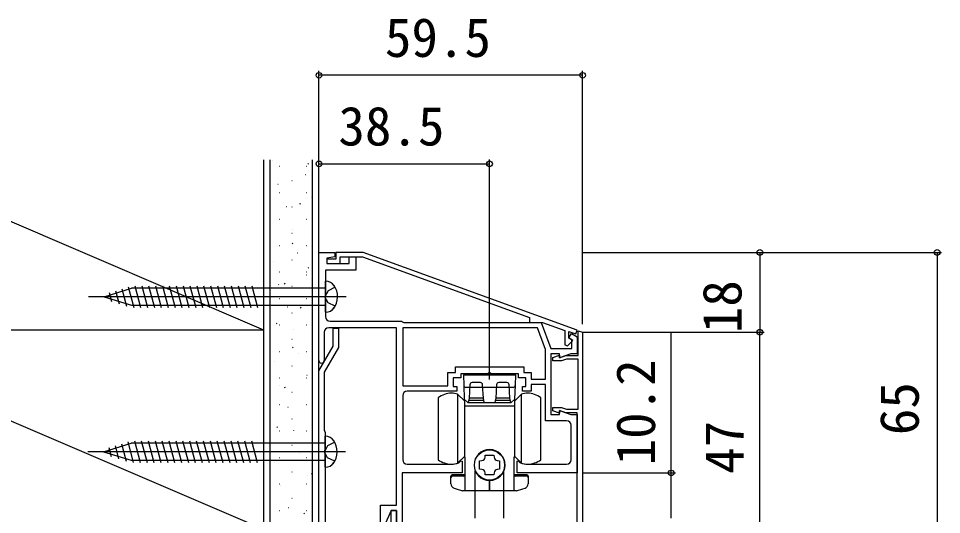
# Model space of a CAD drawing. Units: millimetres, scale not verified. Extents: x -525 to 525, y -784 to 780.
# Drawn here: x -376.4 to -168.1, y -83.9 to 28.1 of the extents above; entities that cross this region are included whole.
import ezdxf
from ezdxf.enums import TextEntityAlignment as Align

# ---------------------------------------------------------------- set-up
doc = ezdxf.new("R2010")
doc.units = ezdxf.units.MM
doc.header["$LTSCALE"] = 4
for name, color, linetype in [('0-3_YKK_11', 7, 'Continuous'), ('0-5_YKK_13', 4, 'Continuous'), ('0-7_YKK_D', 6, 'Continuous'), ('0-9_YSS_K', 3, 'Continuous'), ('0-A_YSS_KE', 3, 'Continuous')]:
    doc.layers.add(name, color=color, linetype=linetype)
doc.styles.add('ＭＳ ゴシック', font='')
doc.styles.get('ＭＳ ゴシック').set_extended_font_data('MS Gothic')

msp = doc.modelspace()

# ---------------------------------------------------------------- linework, layer by layer
at = {"layer": '0-3_YKK_11'}
for p, q in [((-307.39, -42.725), (-307.39, -49.125)), ((-289.69, -57.025), (-289.69, -71.525)), ((-251.69, -71.525), (-251.69, -63.725)), ((-288.69, -72.525), (-278.74, -72.525)), ((-261.44, -72.525), (-252.69, -72.525))]:
    msp.add_line(p, q, dxfattribs=at)
for points in [[(-308.59, -49.125), (-308.59, -24.725), (-304.99, -24.725), (-304.99, -25.725), (-306.79, -26.043), (-306.79, -27.225), (-301.79, -27.225), (-301.79, -25.725), (-300.29, -25.725), (-300.29, -28.725), (-307.09, -28.725), (-307.09, -34.267), (-307.21, -34.45), (-307.21, -35), (-307.09, -35.184), (-307.09, -39.225)], [(-306.09, -40.225), (-289.99, -40.225), (-289.73, -40.375), (-289.47, -40.525), (-258.437, -40.525), (-256.29, -46.425), (-251.49, -46.425), (-251.49, -44.445), (-252.2, -44.035), (-251.6, -42.996), (-250.29, -43.752), (-250.29, -47.625), (-251.719, -47.625), (-254.29, -48.561), (-254.29, -47.625), (-256.29, -47.625), (-256.29, -61.325), (-254.29, -61.325), (-254.29, -60.39), (-251.719, -61.325), (-250.29, -61.325), (-250.29, -74.525), (-263.89, -74.525), (-263.89, -71.892), (-263.643, -71.789), (-263.245, -72.187), (-263.125, -72.261)], [(-291.09, -81.825), (-291.09, -41.725), (-306.39, -41.725)], [(-252.69, -62.725), (-257.49, -62.725), (-257.49, -54.525), (-260.69, -54.525), (-260.69, -56.025), (-262.69, -56.025), (-262.69, -55.025), (-261.89, -55.025), (-261.89, -53.025), (-263.59, -53.025), (-263.59, -52.125), (-269.632, -52.125), (-269.815, -52.005), (-270.365, -52.005), (-270.548, -52.125), (-276.59, -52.125), (-276.59, -53.025), (-278.29, -53.025), (-278.29, -55.025), (-277.49, -55.025), (-277.49, -56.025), (-288.69, -56.025)], [(-277.055, -72.261), (-276.935, -72.187), (-276.537, -71.789), (-276.29, -71.892), (-276.29, -74.525), (-289.79, -74.525), (-289.79, -89.725), (-291.09, -89.725), (-291.09, -83.025), (-292.29, -83.025), (-293.89, -86.525), (-294.69, -86.525), (-294.69, -81.825), (-291.09, -81.825)]]:
    msp.add_lwpolyline(points, dxfattribs=at)
for points in [[(-250.306, -42.299), (-298.59, -24.725), (-304.79, -24.725), (-304.79, -26.225), (-306.79, -26.225), (-306.79, -27.225), (-303.79, -27.225), (-303.79, -25.725), (-298.766, -25.725), (-261.09, -39.438), (-261.09, -40.525), (-258.104, -40.525), (-253.09, -42.35), (-253.09, -45.559), (-252.473, -45.815), (-251.276, -44.618), (-252.19, -44.09), (-252.19, -42.571), (-250.613, -43.145)], [(-308.59, -89.725), (-308.59, -51.425), (-305.39, -45.883), (-305.39, -41.825), (-304.19, -41.825), (-304.19, -46.204), (-307.39, -51.747), (-307.39, -64.901), (-307.278, -65.137), (-307.19, -65.35), (-307.19, -69.267), (-307.31, -69.45), (-307.31, -70), (-307.19, -70.184), (-307.19, -88.525), (-292.29, -88.525), (-292.29, -83.025), (-291.09, -83.025), (-291.09, -89.725)], [(-259.278, -41.725), (-289.69, -41.725), (-289.69, -54.825), (-279.49, -54.825), (-279.49, -51.825), (-277.79, -51.825), (-277.79, -50.525), (-262.39, -50.525), (-262.39, -51.825), (-260.69, -51.825), (-260.69, -53.325), (-257.49, -53.325), (-257.49, -46.637)], [(-249.09, -42.761), (-249.09, -89.725), (-250.29, -89.725), (-250.29, -60.925), (-252.89, -60.925), (-254.29, -60.416), (-254.29, -61.011), (-255.79, -60.465), (-255.79, -59.725), (-253.848, -59.725), (-252.749, -60.125), (-250.09, -60.125), (-250.09, -48.825), (-252.749, -48.825), (-253.848, -49.225), (-255.79, -49.225), (-255.79, -48.486), (-254.29, -47.94), (-254.29, -48.535), (-252.89, -48.025), (-250.09, -48.025), (-250.09, -42.397)]]:
    msp.add_lwpolyline(points, close=True, dxfattribs=at)
for centre, radius, start, end in [((-306.09, -39.225), 1, 180.00001, 269.99999), ((-306.39, -42.725), 1, 90.00001, 179.99999), ((-307.99, -49.125), 0.6, 179.99999, 0.00001), ((-288.69, -57.025), 1, 90.00001, 179.99999), ((-252.69, -63.725), 1, 0.00001, 89.99999), ((-288.69, -71.525), 1, 180.00001, 269.99999), ((-278.74, -67.025), 5.5, 270, 287.83761), ((-261.44, -67.025), 5.5, 252.16239, 270), ((-252.69, -71.525), 1, 270.00001, 359.99999)]:
    msp.add_arc(centre, radius, start, end, dxfattribs=at)
at = {"layer": '0-5_YKK_13'}
for p, q in [((-307.09, -38.23), (-307.09, -31.23)), ((-307.06, -31.23), (-307.08, -31.23)), ((-357.09, -34.73), (-350.875, -32.83)), ((-353.069, -32.926), (-352.016, -36.857)), ((-351.634, -32.487), (-350.376, -37.18)), ((-307.09, -32.83), (-350.875, -32.83)), ((-350.136, -32.28), (-348.823, -37.18)), ((-348.583, -32.28), (-347.27, -37.18)), ((-347.03, -32.28), (-345.717, -37.18)), ((-345.477, -32.28), (-344.164, -37.18)), ((-343.924, -32.28), (-342.611, -37.18)), ((-342.372, -32.28), (-341.059, -37.18)), ((-340.819, -32.28), (-339.506, -37.18)), ((-339.266, -32.28), (-337.953, -37.18)), ((-337.713, -32.28), (-336.4, -37.18)), ((-336.16, -32.28), (-334.847, -37.18)), ((-334.607, -32.28), (-333.294, -37.18)), ((-333.054, -32.28), (-331.741, -37.18)), ((-331.501, -32.28), (-330.188, -37.18)), ((-329.948, -32.28), (-328.635, -37.18)), ((-328.395, -32.28), (-327.082, -37.18)), ((-326.842, -32.28), (-325.529, -37.18)), ((-325.289, -32.28), (-323.976, -37.18)), ((-323.737, -32.28), (-322.424, -37.18)), ((-302.477, -34.73), (-360.613, -34.73)), ((-357.09, -34.73), (-350.875, -36.63)), ((-355.94, -33.803), (-355.399, -35.822)), ((-354.504, -33.365), (-353.707, -36.34)), ((-306.54, -36.097), (-307.267, -34.73)), ((-350.875, -36.63), (-307.09, -36.63)), ((-304.941, -36.877), (-306.54, -36.097)), ((-307.06, -38.23), (-307.08, -38.23)), ((-275.99, -52.425), (-275.69, -52.125)), ((-275.99, -52.425), (-275.91, -54.725)), ((-270.09, -52.125), (-275.69, -52.125)), ((-272.168, -54.125), (-274.012, -54.125)), ((-273.34, -52.125), (-266.84, -52.125)), ((-271.49, -52.125), (-268.69, -52.125)), ((-264.49, -52.125), (-270.09, -52.125)), ((-266.168, -54.125), (-268.012, -54.125)), ((-264.49, -52.125), (-264.19, -52.425)), ((-275.91, -54.725), (-275.801, -57.826)), ((-270.09, -55.225), (-275.409, -55.225)), ((-274.511, -54.603), (-274.69, -57.625)), ((-271.49, -57.625), (-271.669, -54.603)), ((-264.771, -55.225), (-270.09, -55.225)), ((-268.511, -54.603), (-268.69, -57.625)), ((-265.49, -57.625), (-265.669, -54.603)), ((-264.379, -57.826), (-264.27, -54.725)), ((-281.69, -57.525), (-281.69, -64.525)), ((-277.29, -56.725), (-275.69, -58.325)), ((-277.29, -56.725), (-277.29, -72.325)), ((-274.974, -58.625), (-275.801, -57.826)), ((-275.69, -70.725), (-275.69, -58.325)), ((-271.39, -58.125), (-274.79, -58.125)), ((-268.69, -57.625), (-268.89, -58.625)), ((-265.39, -58.125), (-268.79, -58.125)), ((-265.49, -57.625), (-268.69, -57.625)), ((-265.29, -58.625), (-265.49, -57.625)), ((-264.379, -57.826), (-265.207, -58.625)), ((-264.49, -58.325), (-262.89, -56.725)), ((-264.49, -58.325), (-264.49, -70.725)), ((-262.89, -72.325), (-262.89, -56.725)), ((-258.49, -64.525), (-258.49, -57.525)), ((-270.09, -59.475), (-275.69, -59.475)), ((-270.09, -58.625), (-268.881, -58.625)), ((-264.49, -59.475), (-270.09, -59.475)), ((-268.881, -58.625), (-265.207, -58.625)), ((-281.69, -64.525), (-281.69, -71.525)), ((-258.49, -71.525), (-258.49, -64.525)), ((-307.19, -73.23), (-307.19, -66.23)), ((-307.16, -66.23), (-307.18, -66.23)), ((-357.19, -69.73), (-350.975, -67.83)), ((-354.604, -68.365), (-353.807, -71.34)), ((-353.169, -67.926), (-352.116, -71.857)), ((-351.734, -67.487), (-350.476, -72.18)), ((-307.19, -67.83), (-350.975, -67.83)), ((-350.236, -67.28), (-348.923, -72.18)), ((-348.683, -67.28), (-347.37, -72.18)), ((-347.13, -67.28), (-345.817, -72.18)), ((-345.577, -67.28), (-344.264, -72.18)), ((-344.024, -67.28), (-342.711, -72.18)), ((-342.472, -67.28), (-341.159, -72.18)), ((-340.919, -67.28), (-339.606, -72.18)), ((-339.366, -67.28), (-338.053, -72.18)), ((-337.813, -67.28), (-336.5, -72.18)), ((-336.26, -67.28), (-334.947, -72.18)), ((-334.707, -67.28), (-333.394, -72.18)), ((-333.154, -67.28), (-331.841, -72.18)), ((-331.601, -67.28), (-330.288, -72.18)), ((-330.048, -67.28), (-328.735, -72.18)), ((-328.495, -67.28), (-327.182, -72.18)), ((-326.942, -67.28), (-325.629, -72.18)), ((-325.389, -67.28), (-324.077, -72.18)), ((-323.837, -67.28), (-322.524, -72.18)), ((-302.577, -69.73), (-360.713, -69.73)), ((-357.19, -69.73), (-350.975, -71.63)), ((-356.04, -68.803), (-355.499, -70.822)), ((-306.64, -71.097), (-307.367, -69.73)), ((-275.69, -70.725), (-277.29, -72.325)), ((-271.098, -70.979), (-271.06, -70.475)), ((-262.89, -72.325), (-264.49, -70.725)), ((-350.975, -71.63), (-307.19, -71.63)), ((-305.041, -71.877), (-306.64, -71.097)), ((-307.16, -73.23), (-307.18, -73.23)), ((-275.89, -74.925), (-278.49, -74.925)), ((-273.34, -84.725), (-273.34, -74.024)), ((-266.84, -84.725), (-266.84, -74.024)), ((-261.69, -74.925), (-264.29, -74.925)), ((-278.79, -77.006), (-278.79, -75.225)), ((-275.89, -75.225), (-278.49, -75.225)), ((-270.09, -76.225), (-270.09, -78.525)), ((-270.09, -78.525), (-270.09, -76.225)), ((-261.69, -75.225), (-264.29, -75.225)), ((-261.39, -75.225), (-261.39, -77.006)), ((-270.09, -78.525), (-276.168, -78.525)), ((-264.012, -78.525), (-270.09, -78.525))]:
    msp.add_line(p, q, dxfattribs=at)
for points in [[(-304.941, -32.584), (-306.54, -33.364), (-307.267, -34.73)], [(-264.27, -54.725), (-264.19, -52.425), (-275.99, -52.425)], [(-271.29, -58.625), (-271.49, -57.625), (-274.69, -57.625), (-274.89, -58.625)], [(-274.974, -58.625), (-271.299, -58.625), (-270.09, -58.625)], [(-305.041, -67.584), (-306.64, -68.364), (-307.367, -69.73)], [(-271.06, -70.475), (-269.12, -70.475), (-269.082, -70.979)], [(-275.59, -78.525), (-275.59, -70.925), (-275.89, -70.925)], [(-271.836, -73.733), (-272.34, -73.695), (-272.34, -71.755), (-271.836, -71.717)], [(-268.345, -71.717), (-267.84, -71.755), (-267.84, -73.695), (-268.345, -73.733)], [(-264.29, -70.925), (-264.59, -70.925), (-264.59, -78.525)], [(-269.082, -74.47), (-269.12, -74.975), (-271.06, -74.975), (-271.098, -74.47)]]:
    msp.add_lwpolyline(points, dxfattribs=at)
msp.add_circle((-270.09, -72.725), 3.4, dxfattribs=at)
for centre, radius, start, end in [((-307.06, -33.53), 2.3, 33.40329, 90.74736), ((-308.78, -34.73), 4.4, 321.93215, 36.03907), ((-307.06, -35.93), 2.3, 269.53808, 326.59671), ((-274.012, -54.625), 0.5, 90, 177.4552), ((-272.168, -54.625), 0.5, 2.5448, 90), ((-268.012, -54.625), 0.5, 90, 177.4552), ((-266.168, -54.625), 0.5, 2.5448, 90), ((-275.409, -54.725), 0.5, 182, 270), ((-264.771, -54.725), 0.5, 270, 358), ((-278.69, -61.525), 5, 90, 126.8699), ((-278.69, -61.525), 5, 73.7398, 90), ((-261.49, -61.525), 5, 90, 106.2602), ((-261.49, -61.525), 5, 53.1301, 90), ((-307.16, -68.53), 2.3, 33.40329, 90.74736), ((-308.88, -69.73), 4.4, 321.93215, 36.03907), ((-270.09, -72.725), 3.5, 90, 270), ((-270.09, -72.725), 3.5, 270, 90), ((-307.16, -70.93), 2.3, 269.53808, 326.59671), ((-278.69, -67.525), 5, 233.1301, 270), ((-278.69, -67.525), 5, 270, 286.2602), ((-271.896, -70.919), 0.8, 274.33284, 355.66716), ((-268.284, -70.919), 0.8, 184.33284, 265.66716), ((-261.49, -67.525), 5, 253.7398, 270), ((-261.49, -67.525), 5, 270, 306.8699), ((-278.49, -75.225), 0.3, 90, 180), ((-275.89, -74.625), 0.3, 270, 0), ((-275.89, -74.925), 0.3, 270, 0), ((-271.896, -74.531), 0.8, 4.33284, 85.66716), ((-268.284, -74.531), 0.8, 94.33284, 175.66716), ((-264.29, -74.625), 0.3, 180, 270), ((-264.29, -74.925), 0.3, 180, 270), ((-261.69, -75.225), 0.3, 0, 90), ((-278.49, -75.525), 0.3, 90, 180), ((-277.79, -77.006), 1, 180, 251.28667), ((-262.39, -77.006), 1, 288.71333, 0), ((-261.69, -75.525), 0.3, 0, 90), ((-270.09, -54.275), 25, 251.28667, 255.93013), ((-270.09, -54.275), 25, 284.06987, 288.71333)]:
    msp.add_arc(centre, radius, start, end, dxfattribs=at)
at = {"layer": '0-7_YKK_D'}
for p, q in [((-308.59, -3.725), (-308.59, 16.275)), ((-249.09, 15.275), (-308.59, 15.275)), ((-249.09, -40.925), (-249.09, 16.275)), ((-308.59, -24.225), (-308.59, -3.725)), ((-270.09, -53.403), (-270.09, -3.725)), ((-308.59, -4.725), (-270.09, -4.725)), ((-249.09, -24.725), (-208.09, -24.725)), ((-249.09, -24.725), (-168.09, -24.725)), ((-209.09, -24.725), (-209.09, -42.725)), ((-169.09, -24.725), (-169.09, -89.725)), ((-249.09, -42.725), (-208.09, -42.725)), ((-249.09, -42.725), (-208.09, -42.725)), ((-209.09, -89.725), (-209.09, -42.725)), ((-249.09, -74.525), (-228.09, -74.525))]:
    msp.add_line(p, q, dxfattribs=at)
msp.add_lwpolyline([(-229.09, -84.725), (-229.09, -74.525), (-229.09, -42.975)], dxfattribs=at)
for centre in [(-308.59, 15.275), (-249.09, 15.275), (-308.59, -4.725), (-270.09, -4.725), (-209.09, -24.725), (-169.09, -24.725), (-209.09, -42.725), (-209.09, -42.725), (-229.09, -74.525)]:
    msp.add_circle(centre, 0.637, dxfattribs=at)
at = {"layer": '0-9_YSS_K'}
for p, q in [((-410.619, -3.851), (-321.09, -42.22)), ((-319.59, -87.22), (-319.59, -3.851)), ((-319.032, -4.081), (-319.013, -4.075)), ((-310.09, -3.851), (-310.09, -87.22)), ((-317.59, -5.221), (-317.49, -5.221)), ((-311.51, -5.221), (-311.41, -5.221)), ((-311.1, -4.762), (-310.933, -4.652)), ((-311.594, -7.129), (-311.575, -7.123)), ((-317.834, -9.339), (-317.815, -9.332)), ((-314.74, -8.451), (-314.64, -8.451)), ((-317.59, -11.201), (-317.49, -11.201)), ((-311.51, -11.201), (-311.41, -11.201)), ((-310.302, -12.354), (-310.283, -12.347)), ((-315.882, -14.33), (-315.864, -14.323)), ((-314.74, -14.431), (-314.64, -14.431)), ((-312.869, -13.769), (-312.702, -13.658)), ((-317.59, -17.181), (-317.49, -17.181)), ((-311.51, -17.181), (-311.41, -17.181)), ((-314.74, -20.411), (-314.64, -20.411)), ((-314.59, -19.554), (-314.572, -19.547)), ((-314.638, -22.775), (-314.471, -22.665)), ((-317.59, -23.161), (-317.49, -23.161)), ((-313.393, -24.812), (-313.374, -24.805)), ((-311.51, -23.161), (-311.41, -23.161)), ((-318.879, -26.755), (-318.86, -26.748)), ((-314.74, -26.391), (-314.64, -26.391)), ((-317.59, -29.141), (-317.49, -29.141)), ((-311.51, -29.141), (-311.41, -29.141)), ((-311.028, -28.221), (-310.861, -28.111)), ((-311.441, -29.803), (-311.422, -29.796)), ((-317.681, -32.012), (-317.662, -32.006)), ((-316.407, -31.781), (-316.24, -31.671)), ((-314.74, -32.371), (-314.64, -32.371)), ((-317.59, -35.121), (-317.49, -35.121)), ((-311.51, -35.121), (-311.41, -35.121)), ((-310.149, -35.027), (-310.13, -35.02)), ((-315.729, -37.003), (-315.71, -36.996)), ((-312.797, -37.228), (-312.63, -37.117)), ((-314.74, -38.351), (-314.64, -38.351)), ((-318.176, -40.788), (-318.009, -40.677)), ((-317.59, -41.101), (-317.49, -41.101)), ((-311.51, -41.101), (-311.41, -41.101)), ((-426.09, -42.22), (-321.09, -42.22)), ((-426.09, -42.22), (-321.09, -87.22)), ((-314.437, -42.227), (-314.418, -42.221)), ((-314.74, -44.331), (-314.64, -44.331)), ((-317.59, -47.081), (-317.49, -47.081)), ((-314.566, -46.234), (-314.399, -46.124)), ((-313.239, -47.485), (-313.22, -47.478)), ((-311.51, -47.081), (-311.41, -47.081)), ((-318.725, -49.428), (-318.707, -49.421)), ((-314.74, -50.311), (-314.64, -50.311)), ((-317.59, -53.061), (-317.49, -53.061)), ((-311.51, -53.061), (-311.41, -53.061)), ((-311.287, -52.476), (-311.269, -52.469)), ((-317.528, -54.686), (-317.509, -54.679)), ((-316.335, -55.241), (-316.168, -55.13)), ((-314.74, -56.291), (-314.64, -56.291)), ((-317.59, -59.041), (-317.49, -59.041)), ((-315.576, -59.676), (-315.557, -59.67)), ((-311.51, -59.041), (-311.41, -59.041)), ((-314.74, -62.271), (-314.64, -62.271)), ((-318.104, -64.247), (-317.937, -64.137)), ((-317.59, -65.021), (-317.49, -65.021)), ((-314.284, -64.901), (-314.265, -64.894)), ((-311.51, -65.021), (-311.41, -65.021)), ((-314.74, -68.251), (-314.64, -68.251)), ((-313.086, -70.158), (-313.067, -70.152)), ((-318.572, -72.101), (-318.553, -72.095)), ((-317.59, -71.001), (-317.49, -71.001)), ((-311.51, -71.001), (-311.41, -71.001)), ((-314.74, -74.231), (-314.64, -74.231)), ((-310.267, -74.731), (-310.1, -74.621)), ((-317.59, -76.981), (-317.49, -76.981)), ((-311.51, -76.981), (-311.41, -76.981)), ((-311.134, -75.149), (-311.115, -75.143)), ((-317.374, -77.359), (-317.356, -77.352)), ((-314.74, -80.211), (-314.64, -80.211)), ((-317.59, -82.961), (-317.49, -82.961)), ((-315.422, -82.35), (-315.404, -82.343)), ((-311.51, -82.961), (-311.41, -82.961)), ((-312.036, -83.738), (-311.869, -83.627))]:
    msp.add_line(p, q, dxfattribs=at)
at = {"layer": '0-A_YSS_KE'}
for p, q in [((-321.09, -3.851), (-321.09, -87.22)), ((-308.59, -89.72), (-308.59, -3.851))]:
    msp.add_line(p, q, dxfattribs=at)

# ---------------------------------------------------------------- texts
at = {"layer": '0-7_YKK_D', "style": 'ＭＳ ゴシック'}
for s, p in [('59.5', (-293.704, 16.775)), ('38.5', (-304.204, -3.225))]:
    msp.add_text(s, height=8.798, dxfattribs=at).set_placement(p, align=Align.BOTTOM_LEFT)
for s, p in [('18', (-210.59, -42.964)), ('10.2', (-230.09, -72.816)), ('65', (-170.59, -65.987)), ('47', (-210.09, -74.714))]:
    msp.add_text(s, height=8.798, rotation=90, dxfattribs=at).set_placement(p, align=Align.BOTTOM_LEFT)

doc.saveas('drawing.dxf')
